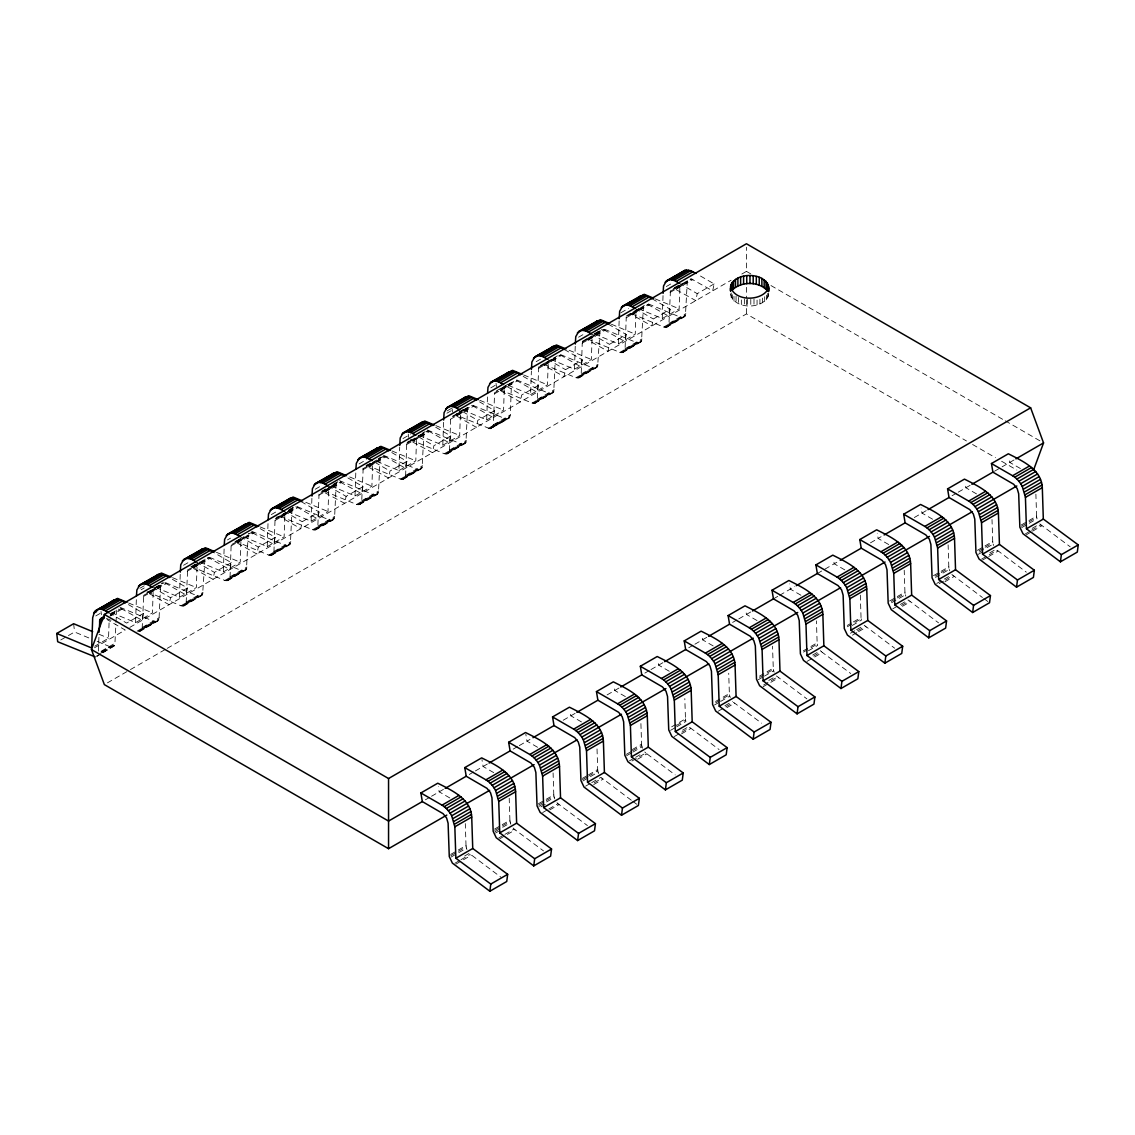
<?xml version="1.0" encoding="UTF-8"?>
<svg xmlns="http://www.w3.org/2000/svg" width="1135" height="1135" viewBox="0 0 1135 1135"><rect width="100%" height="100%" fill="white"/><g stroke="black" fill="none" stroke-linecap="round" stroke-linejoin="round"><path stroke-width="0.75" stroke-dasharray="5 3.75" d="M741.836 274.046L746.447 271.378L746.447 247.203M98.461 651.093L98.915 637.359M94.744 646.198L108.549 638.225L109.173 619.738M102.973 652.795L114.834 645.177L115.912 624.179M115.969 622.462L116.749 610.091M111.755 612.744L135.562 622.633L136.356 599.11M146.826 592.725L160.645 584.752L159.042 618.859L158.247 620.646L139.066 631.528L140.726 631.003L142.159 628.606L143.762 594.499M135.562 622.633L152.445 612.886L153.182 591.037M155.637 587.405L179.458 597.294L180.252 573.757M147.082 591.732L180.947 605.792L184.622 605.664L186.183 602.132L187.644 569.16M179.458 597.294L196.341 587.547L197.135 564.024M183.842 606.047L202.612 594.499L204.995 558.604M199.533 562.066L223.34 571.955L224.134 548.418M190.978 566.393L224.843 580.453L228.504 580.311L230.064 576.779L231.114 545.892L232.008 543.012M223.34 571.955L240.223 562.208L241.017 538.671M227.738 580.709L246.508 569.16L248.125 535.039L231.242 544.786M243.429 536.727L267.236 546.616L268.03 523.079M234.86 541.054L268.74 555.114L272.4 554.972L273.961 551.44L275.01 520.554L275.89 517.673M267.236 546.616L284.119 536.869L284.913 513.332M271.62 555.356L290.404 543.821L292.007 509.7L275.138 519.447M287.311 511.388L311.132 521.277L311.926 497.74M280.373 516.382L312.622 529.761L316.296 529.634L317.857 526.101L319.02 494.108M311.132 521.277L328.015 511.53L328.795 487.993M315.516 530.017L333.165 519.887L334.598 517.489L336.201 483.382L322.397 491.356M331.207 486.05L355.014 495.938L355.808 472.401M324.255 491.044L356.518 504.422L360.178 504.295L361.739 500.762L363.214 467.79M355.014 495.938L371.897 486.191L372.691 462.654M359.412 504.678L377.061 494.548L378.494 492.15L380.097 458.043L366.279 466.017M376.692 461.363L398.91 470.585L399.704 447.062M366.534 465.024L400.414 479.084L404.074 478.956L405.635 475.423L406.67 444.537L408.174 441.047M398.91 470.585L415.793 460.838L416.588 437.315M403.294 479.339L422.078 467.804L423.979 432.705L417.85 436.251M418.985 435.372L442.806 445.246L443.601 421.723M410.43 439.685L444.296 453.745L447.956 453.617L449.531 450.084L450.694 418.077L467.875 407.366L463.279 410.019M442.806 445.246L459.675 435.499L460.469 411.977M447.19 454L465.96 442.451L467.577 408.33M462.881 410.033L486.688 419.907L487.483 396.385M491.086 428.661L493.413 424.745L494.59 392.738L511.474 382.992L510.296 414.999L508.735 418.531L490.192 428.817L455.93 415.013M486.688 419.907L503.571 410.161L504.366 386.638M508.352 385.347L530.584 394.569L531.379 371.046M499.826 389.674L532.088 403.067L535.748 402.939L537.309 399.406L538.77 366.435M530.584 394.569L547.467 384.822L548.262 361.299M534.968 403.322L553.752 391.774L555.356 357.653L538.472 367.399M550.659 359.341L574.466 369.23L575.317 344.018M543.722 364.335L575.97 377.728L579.63 377.6L581.205 374.068L582.241 343.167L583.135 340.287M574.466 369.23L591.349 359.483L592.144 335.96M578.864 377.983L597.634 366.435L600.018 330.54M594.556 334.002L618.362 343.891L619.157 320.368M587.604 338.996L619.866 352.389L623.526 352.261L625.087 348.729L626.265 316.722M618.362 343.891L635.245 334.144L636.04 310.621M622.746 352.644L641.53 341.096L643.446 306.01M638.438 308.663L662.258 318.552L663.053 295.015M631.5 313.657L663.748 327.05L667.423 326.923L668.983 323.376L670.444 290.418L682.731 283.324M662.258 318.552L679.141 308.805L679.936 285.268M666.642 327.306L685.412 315.757L687.328 280.671M730.514 293.937C733.579 309.926 764.82 309.983 768.665 294.391M128.439 604.615L143.535 613.326L142.102 620.306L120.367 608.161M172.321 579.276L187.417 587.987L170.534 597.734L169.101 604.7L147.38 592.555L164.249 582.822M187.417 587.987L185.984 594.953L165.256 583.092L148.373 592.839M231.313 562.648L214.43 572.395L212.997 579.361L191.262 567.216L208.145 557.469L229.88 569.614L231.313 562.648L213.196 552.192M260.099 528.598L275.209 537.309L258.326 547.056L256.893 554.022L235.158 541.877L242.833 537.451M275.209 537.309L273.762 544.275L251.09 532.088M300.974 501.514L319.091 511.97L302.208 521.717L300.775 528.683L280.047 516.822L276.5 517.063M319.091 511.97L317.658 518.936L296.93 507.075L294.986 506.749L288.843 510.282M347.892 477.92L362.987 486.631L346.104 496.378L344.671 503.344L322 491.157M362.987 486.631L361.554 493.597L338.883 481.41M391.774 452.567L406.883 461.292L390 471.039L388.553 478.005L365.881 465.804L372.025 462.271M406.883 461.292L405.436 468.258L384.708 456.398L382.765 456.057L378.168 458.724M435.67 427.228L450.765 435.953L433.882 445.7L432.449 452.666L409.778 440.465M450.765 435.953L449.332 442.92L428.604 431.045L426.661 430.718L422.05 433.386M494.661 410.615L477.778 420.361L476.345 427.327L455.617 415.453L472.486 405.706L493.228 417.581L494.661 410.615L479.566 401.889M538.543 385.276L521.674 395.008L520.227 401.989L499.499 390.114L516.382 380.367L537.11 392.242L538.543 385.276L520.426 374.805M564.322 349.466L582.439 359.923L565.556 369.669L564.123 376.65L542.388 364.505M582.439 359.923L581.006 366.903L561.3 355.525L557.484 354.886M608.218 324.128L626.336 334.584L609.452 344.331L608.019 351.297L586.284 339.166M626.336 334.584L624.903 341.55L603.167 329.42L593.69 333.974M652.1 298.789L670.217 309.245L653.334 318.992L651.901 325.958L630.18 313.813M670.217 309.245L668.785 316.211L647.049 304.081L631.713 312.934M714.114 283.906L697.231 293.653L695.798 300.619L674.062 288.474L690.945 278.728L712.681 290.872L714.114 283.906L699.018 275.195M248.423 534.06L248.877 533.266M292.773 507.927L283.097 514.041M97.468 655.732L96.83 656.342L101.441 653.675M139.946 631.386L158.247 620.646M139.917 588.256L144.528 585.603M447.162 410.884L451.758 408.217M95.766 615.95L101.895 612.403M141.194 589.718L144.258 587.944M183.544 565.273L188.155 562.605M227.44 539.934L230.504 538.16M271.322 514.595L277.465 511.048M315.218 489.242L321.361 485.709M359.114 463.903L366.775 459.476M402.996 438.564L410.671 434.137M446.892 413.225L453.035 409.678M490.788 387.886L496.917 384.339M536.202 361.668L540.813 359M578.566 337.209L584.695 333.662M620.916 312.749L628.591 308.323M666.344 286.531L672.487 282.984M60.765 639.97L66.894 636.423M68.426 635.543L74.57 631.996L89.083 638.026M288.787 509.97L293.383 507.317M333.42 484.234L338.017 481.58M154.105 588.086L163.312 582.766M191.177 566.578L197.32 563.031M321.318 491.441L327.462 487.908M332.739 484.943L337.35 482.29M459.136 411.877L465.265 408.345M593.875 334.087L602.217 329.363M674.658 287.538L679.269 284.885M193.787 565.613L199.93 562.066M236.151 541.154L242.28 537.607M275.436 518.468L281.565 514.935M407.11 442.451L411.707 439.798M452.524 416.233L461.732 410.913M496.421 390.88L510.239 382.906M540.317 365.541L544.913 362.888M582.666 341.096L588.81 337.549M594.939 334.002L599.55 331.349M626.563 315.757L640.367 307.784M111.159 613.467L118.835 609.041M248.962 533.904L252.041 532.131M280.586 515.659L295.923 506.792M324.468 490.32L338.287 482.347M366.832 465.861L372.961 462.314M379.104 458.767L383.715 456.114M410.714 440.522L427.597 430.775M456.142 414.289L471.493 405.436M501.571 388.071L507.714 384.524M509.246 383.644L516.382 380.367M545.467 362.732L559.271 354.758M587.817 338.273L603.167 329.42M110.308 614.602L116.451 611.056M143.464 595.464L160.347 585.717M187.346 570.125L204.229 560.378M320.552 493.214L335.903 484.361M362.916 468.769L379.799 459.022M406.798 443.416L423.681 433.669M582.369 342.061L599.252 332.314M627.797 315.828L643.134 306.975M670.147 291.383L687.03 281.636M110.62 614.631L121.36 608.431M192.269 567.5L209.152 557.753M236.151 542.161L253.034 532.414M281.579 515.928L296.93 507.075M323.943 491.483L340.826 481.737M367.825 466.13L384.708 456.398M411.721 440.791L428.604 431.045M543.395 364.775L560.279 355.028M587.277 339.436L604.16 329.689M631.173 314.097L648.057 304.35M675.07 288.758L691.953 279.011M110.18 615.709L116.323 612.162M143.336 596.57L160.219 586.823M187.218 571.231L204.101 561.485M231.114 545.892L247.998 536.146M275.01 520.554L291.879 510.807M318.892 495.215L335.776 485.468M362.789 469.876L379.672 460.129M406.67 444.537L423.554 434.79M450.567 419.198L467.45 409.451M494.463 393.859L511.346 384.112M538.345 368.506L555.228 358.759M582.241 343.167L599.124 333.42M626.137 317.828L643.02 308.082M670.019 292.489L686.902 282.743M110.123 616.007L122.396 608.928M149.409 593.335L166.292 583.589M193.291 567.997L210.174 558.25M237.187 542.658L254.07 532.911M281.083 517.305L297.952 507.558M324.965 491.966L341.848 482.219M368.861 466.627L385.744 456.88M412.757 441.288L429.626 431.541M456.639 415.949L473.522 406.202M500.535 390.61L517.418 380.863M544.417 365.271L561.3 355.525M588.313 339.933L605.196 330.186M632.209 314.594L649.092 304.847M676.091 289.255L692.974 279.508M143.535 613.326L126.652 623.072L108.534 612.616M94.517 647.773L125.219 630.038L107.03 619.54M129.816 627.385L731.096 280.246M101.469 651.036L115.273 643.063M142.286 627.471L159.17 617.724M186.183 602.132L203.066 592.385M230.064 576.779L246.948 567.032M273.961 551.44L290.844 541.693M317.857 526.101L334.74 516.354M361.739 500.762L378.622 491.015M405.635 475.423L422.518 465.676M449.531 450.084L466.414 440.337M493.413 424.745L510.296 414.999M537.309 399.406L554.192 389.66M581.205 374.068L598.074 364.321M625.087 348.729L641.97 338.982M668.983 323.376L685.866 313.643M100.845 652.043L110.052 646.723L113.713 646.595M137.065 631.131L153.949 621.384L157.609 621.256M180.947 605.792L197.831 596.045L201.505 595.918M224.843 580.453L241.727 570.706L245.387 570.579M268.74 555.114L285.623 545.367L289.283 545.226M312.622 529.761L329.505 520.014L333.165 519.887M356.518 504.422L373.401 494.676L377.061 494.548M400.414 479.084L417.283 469.337L420.957 469.209M444.296 453.745L461.179 443.998L464.839 443.87M488.192 428.406L505.075 418.659L508.735 418.531M532.088 403.067L548.957 393.32L552.631 393.192M575.97 377.728L592.853 367.981L596.513 367.853M619.866 352.389L636.749 342.642L640.41 342.515M663.748 327.05L680.631 317.303L684.306 317.176M101.341 652.171L115.146 644.198M142.159 628.606L159.042 618.859M186.055 603.252L202.924 593.52M229.937 577.914L246.82 568.167M273.833 552.575L290.716 542.828M317.715 527.236L334.598 517.489M361.611 501.897L378.494 492.15M405.507 476.558L422.39 466.811M449.389 451.219L466.272 441.472M493.285 425.88L510.168 416.134M537.181 400.541L554.05 390.795M581.063 375.203L597.946 365.456M624.959 349.864L641.842 340.117M668.856 324.511L685.724 314.778M101.88 652.355L111.088 647.049M138.087 631.443L154.97 621.696M181.983 606.104L198.866 596.357M225.879 580.765L242.762 571.019M269.761 555.426L286.644 545.68M313.657 530.088L330.54 520.341M357.553 504.749L374.422 495.002M401.435 479.41L418.318 469.663M445.331 454.071L462.215 444.324M489.213 428.732L506.097 418.985M533.11 403.393L549.993 393.646M577.006 378.04L593.889 368.308M620.888 352.701L637.771 342.954M664.784 327.362L681.667 317.616M102.561 652.27L114.834 645.177M141.847 629.584L158.73 619.838M185.743 604.246L202.612 594.499M229.625 578.907L246.508 569.16M273.521 553.568L290.404 543.821M317.403 528.229L334.286 518.482M361.299 502.89L378.182 493.143M405.195 477.551L422.078 467.804M449.077 452.198L465.96 442.451M492.973 426.859L509.856 417.113M536.869 401.52L553.752 391.774M580.751 376.182L597.634 366.435M624.647 350.843L641.53 341.096M668.543 325.504L685.412 315.757M96.716 655.987L101.313 653.334M102.845 652.441L114.351 645.985M182.962 606.189L202.129 595.308M226.844 580.85L246.025 569.969M270.74 555.512L289.922 544.63M314.636 530.173L333.803 519.291M358.518 504.834L377.7 493.952M402.414 479.495L421.596 468.613M446.296 454.156L465.478 443.26M490.192 428.817L509.374 417.921M534.088 403.478L553.27 392.582M577.97 378.139L597.152 367.243M621.866 352.786L641.048 341.905M665.763 327.447L684.93 316.566M107.428 682.859L128.893 670.473M130.426 669.579L165.667 649.234M167.2 648.355L746.447 313.927L966.452 440.962M425.398 799.806L429.995 797.153M431.527 796.259L443.7 789.236M469.28 774.467L473.891 771.814M475.423 770.92L487.596 763.898M513.176 749.128L517.773 746.475M519.305 745.582L529.988 739.424M563.201 720.243L575.374 713.22M607.097 694.904L619.27 687.867M644.85 673.112L649.447 670.444M650.979 669.565L663.166 662.528M688.732 647.759L693.343 645.106M694.875 644.226L707.048 637.189M732.628 622.42L737.225 619.767M738.772 618.887L750.944 611.85M773.446 598.854L778.057 596.201M779.589 595.308L794.826 586.511M817.342 573.515L837.219 562.038M870.446 542.856L881.115 536.699M914.328 517.517L926.5 510.495M952.081 495.725L956.692 493.072M958.224 492.179L970.397 485.156M994.444 471.266L1000.573 467.719M1002.106 466.84L1014.392 459.746M450.666 854.414L456.809 850.867M458.341 849.987L466.017 845.561L465.307 823.599M494.562 829.075L500.705 825.528M502.238 824.648L509.913 820.222L509.204 798.26M538.458 803.736L544.587 800.189M546.134 799.31L553.795 794.883L553.085 772.921M582.34 778.397L586.951 775.744M588.483 774.85L597.691 769.53L596.982 747.582M632.379 749.511L641.587 744.191L640.864 722.243M671.665 726.826L685.469 718.852L684.816 698.592M715.547 701.487L729.365 693.513L728.713 673.239M759.443 676.148L773.261 668.174L772.538 646.212M803.339 650.809L817.143 642.836L816.434 620.873M847.221 625.47L851.832 622.817M853.364 621.923L861.039 617.497L860.273 593.846M889.585 601.011L895.714 597.464M897.26 596.584L904.936 592.158L904.212 570.196M933.467 575.672L939.61 572.125M941.142 571.245L948.817 566.819L948.108 544.857M977.363 550.333L983.506 546.786M985.038 545.907L992.714 541.48L992.004 519.518M1021.259 524.994L1027.388 521.447M1028.934 520.568L1036.595 516.127L1035.886 494.179M450.808 855.705L456.937 852.158M458.483 851.278L466.144 846.838L466.017 845.561M494.69 830.366L500.833 826.819M502.365 825.939L510.041 821.499L509.913 820.222M538.586 805.027L544.729 801.48M546.261 800.586L553.937 796.16L553.795 794.883M582.482 779.688L587.079 777.021M588.611 776.141L597.819 770.821L597.691 769.53M626.364 754.349L630.975 751.682M632.507 750.803L641.715 745.482L641.587 744.191M676.403 725.464L685.611 720.143L685.469 718.852M715.688 702.778L729.493 694.804L729.365 693.513M759.57 677.439L773.389 669.466L773.261 668.174M803.466 652.1L817.285 644.127L817.143 642.836M847.363 626.761L861.167 618.788L861.039 617.497M891.245 601.422L895.856 598.755M897.388 597.875L905.063 593.435L904.936 592.158M935.141 576.069L939.737 573.416M941.284 572.537L948.945 568.096L948.817 566.819M979.037 550.73L983.634 548.077M985.166 547.198L992.841 542.757L992.714 541.48M1021.386 526.285L1027.53 522.738M1029.062 521.845L1036.737 517.418L1036.595 516.127M451.12 857.053L457.249 853.506M458.795 852.626L466.457 848.186L466.144 846.838M495.002 831.714L501.145 828.167M502.677 827.273L510.353 822.847L510.041 821.499M538.898 806.375L545.041 802.828M546.573 801.934L554.249 797.508L553.937 796.16M582.794 781.036L588.923 777.489M590.455 776.595L598.131 772.169L597.819 770.821M626.676 755.683L631.287 753.03M632.819 752.15L642.027 746.83L641.715 745.482M670.572 730.344L675.169 727.691M676.715 726.811L685.923 721.491L685.611 720.143M714.468 705.005L719.065 702.352M720.597 701.458L729.805 696.152L729.493 694.804M758.35 679.666L762.961 677.013M764.493 676.12L773.701 670.813L773.389 669.466M808.39 650.781L817.597 645.474L817.285 644.127M852.272 625.442L861.479 620.121L861.167 618.788M891.557 602.756L905.375 594.783L905.063 593.435M935.453 577.417L949.257 569.444L948.945 568.096M979.349 552.078L993.153 544.105L992.841 542.757M1021.699 527.633L1037.05 518.766L1036.737 517.418M495.484 833.076L498.563 831.302M540.913 806.843L545.524 804.19M978.285 554.334L982.896 551.667M464.641 856.003L469.237 853.35L501.046 877.298M585.575 786.186L590.172 783.533M591.704 782.639L600.912 777.333L631.301 800.232M629.457 760.847L634.068 758.194M635.6 757.3L640.197 754.647M682.561 730.188L688.704 726.641L719.079 749.554M724.91 705.743L732.586 701.302M768.806 680.404L776.482 675.963L806.871 698.862M812.703 655.051L818.832 651.518M850.456 633.259L855.052 630.606M856.584 629.712L864.26 625.286L894.65 648.184M892.805 608.814L908.156 599.947L938.546 622.845M936.701 583.461L952.038 574.608L982.428 597.507M989.791 552.816L995.934 549.269L1026.324 572.168M1032.155 528.357L1039.83 523.93L1070.22 546.829M454.865 863.253L459.476 860.585M461.009 859.706L470.216 854.385M498.762 837.914L503.358 835.246M504.905 834.367L514.112 829.047L543.523 850.909M542.658 812.561L547.254 809.908M548.787 809.028L557.994 803.708L587.419 825.571M594.215 782.795L601.89 778.369M631.968 761.003L645.787 753.03L675.197 774.893M674.318 736.544L689.669 727.691M718.214 711.205L733.565 702.352L761.557 723.165M763.642 684.972L777.447 676.999M813.667 656.101L821.343 651.66L850.753 673.523M857.563 630.762L865.239 626.321M901.46 605.409L909.121 600.982M939.198 583.617L943.809 580.964M945.341 580.07L953.017 575.644M981.562 559.158L987.705 555.625M989.238 554.731L996.913 550.305M1025.458 533.819L1030.055 531.166M1031.587 530.286L1040.795 524.966M455.901 864.118L471.252 855.251M499.797 838.779L515.134 829.912M549.822 809.893L559.03 804.573M593.704 784.555L602.912 779.234M637.6 759.216L646.808 753.895M681.497 733.877L690.704 728.556M726.925 707.644L734.586 703.218M763.131 686.732L769.275 683.185M770.807 682.305L778.482 677.879M807.028 661.393L813.171 657.846M814.703 656.966L822.378 652.54M852.456 635.174L857.053 632.507M858.585 631.627L866.26 627.187M902.481 606.289L910.156 601.848M944.845 581.829L954.053 576.509M982.598 560.037L987.195 557.37M988.727 556.49L997.935 551.17M1026.48 534.698L1031.091 532.031M1032.623 531.152L1041.831 525.831M161.709 583.333L162.461 582.936M655.321 298.916L679.141 308.805M648.383 303.91L680.631 317.303M611.439 324.255L635.245 334.144M604.487 329.249L636.749 342.642M569.132 350.261L591.349 359.483M560.591 354.588L592.853 367.981M523.646 374.947L547.467 384.822M516.709 379.927L548.957 393.32M479.764 400.286L503.571 410.161M472.813 405.266L505.075 418.659M435.868 425.625L459.675 435.499M427.313 429.938L461.179 443.998M391.986 450.964L415.793 460.838M383.417 455.277L417.283 469.337M349.679 476.955L371.897 486.191M339.535 480.63L373.401 494.676M305.783 502.308L328.015 511.53M297.257 506.636L329.505 520.014M260.312 526.981L284.119 536.869M251.743 531.308L285.623 545.367M216.416 552.319L240.223 562.208M209.464 557.313L241.727 570.706M172.52 577.658L196.341 587.547M165.582 582.652L197.831 596.045M128.638 602.997L152.445 612.886M120.069 607.324L153.949 621.384M106.42 618.405L111.258 620.419M99.029 634.266L108.549 638.225M97.156 641.36L110.052 646.723M746.447 271.378L751.029 274.032M770.949 285.538L1003.723 419.922M1005.255 420.815L1040.483 441.146M1020.393 468.528L1009.781 462.413L1008.93 457.235M972.567 444.48L995.494 457.717M1001.595 461.25L1016.875 470.06M679.113 283.197L697.231 293.653M976.497 493.881L965.899 487.752L965.034 482.574M635.231 308.536L653.334 318.992M932.615 519.22L922.003 513.091L921.138 507.912M591.335 333.874L609.452 344.331M888.719 544.559L878.107 538.43L877.256 533.251M547.439 359.213L565.556 369.669M844.823 569.898L834.225 563.769L833.36 558.59M506.565 386.297L521.674 395.008M800.941 595.237L790.329 589.108L789.463 583.929M462.683 411.636L477.778 420.361M757.045 620.575L746.447 614.446L745.582 609.282M418.787 436.975L433.882 445.7M713.163 645.914L702.551 639.785L701.685 634.621M374.905 462.314L390 471.039M669.267 671.253L658.655 665.138L657.803 659.96M327.987 485.922L346.104 496.378M625.371 696.592L614.773 690.477L613.907 685.299M284.091 511.261L302.208 521.717M581.489 721.931L570.877 715.816L570.011 710.638M240.209 536.6L258.326 547.056M537.593 747.284L526.981 741.155L525.831 734.246M196.312 561.938L214.43 572.395M493.697 772.623L483.099 766.494L481.949 759.599M152.43 587.277L170.534 597.734M449.815 797.962L439.202 791.833L438.337 786.654M983.846 598.556L988.103 601.706M632.72 801.282L636.976 804.431M820.364 650.625L821.343 651.66M644.808 751.994L645.787 753.03M557.03 802.672L557.994 803.708M513.134 828.011L514.112 829.047M993.153 544.105L993.636 545.467M949.257 569.444L949.74 570.806M905.375 594.783L905.858 596.159M773.701 670.813L774.183 672.175M729.805 696.152L730.287 697.514M642.027 746.83L642.509 748.192M598.131 772.169L598.613 773.531M554.249 797.508L554.731 798.87M510.353 822.847L510.835 824.209M466.457 848.186L466.939 849.547M496.038 383.375L496.406 386.68M452.141 408.728L452.524 412.033M408.26 434.067L408.628 437.372M101.015 611.439L101.398 614.744M73.633 623.725L74.57 631.996M768.452 293.142L768.452 296.263M767.714 293.412L767.714 298.079M766.437 295.128L766.437 299.81M764.678 296.703L764.678 301.371M762.493 298.079L762.493 302.747M759.925 299.214L759.925 303.896M757.059 300.094L757.059 304.776M753.995 299.115L753.995 305.358M750.788 299.399L750.788 305.641M747.539 299.356L747.539 305.599M746.447 287.339L746.447 297.98M746.447 299.753L746.447 313.927M744.361 299.002L744.361 305.244M741.339 299.91L741.339 304.577M738.544 297.398L738.544 303.641M736.062 296.192L736.062 302.435M733.976 296.32L733.976 301.002M732.33 294.703L732.33 299.385M731.195 292.958L731.195 297.64"/><path stroke-width="1.5" d="M99.1 632.209L99.866 619.838L104.009 616.66M136.47 595.747L136.853 590.03L139.747 585.022L158.205 574.423L164.107 574.75L169.299 577.531M180.309 572.083L180.749 564.691L183.643 559.668L202.101 549.085L208.003 549.411L213.196 552.192M224.248 545.055L224.631 539.352L227.539 534.33L245.983 523.746L251.899 524.072L257.092 526.853M268.144 519.716L268.527 514.013L271.421 508.991L289.879 498.407L295.781 498.733L300.974 501.514M311.983 496.066L312.423 488.674L315.317 483.652L333.775 473.068L339.677 473.38L344.87 476.175M355.922 469.039L356.305 463.335L359.213 458.313L377.657 447.729L383.573 448.041L388.766 450.836M399.761 445.388L400.201 437.997L403.095 432.974L421.553 422.39L427.455 422.702L432.648 425.483M443.657 420.035L444.083 412.658L446.991 407.635L465.449 397.051L471.351 397.363L476.544 400.144M487.596 393.022L487.979 387.319L490.887 382.296L509.331 371.712L515.233 372.025L520.426 374.805M531.435 369.357L531.875 361.98L534.769 356.957L553.227 346.374L559.129 346.686L564.322 349.466M575.317 344.018L575.757 336.627L578.666 331.619L597.123 321.021L603.025 321.347L608.218 324.128M619.213 318.68L619.653 311.288L622.548 306.28L641.005 295.682L646.907 296.008L652.1 298.789M663.11 293.341L663.549 285.949L666.444 280.927L684.902 270.343L690.804 270.669L695.996 273.45M768.452 291.582C771.956 270.485 728.386 269.988 730.514 290.815M489.852 891.245L490.788 884.066L507.671 874.319L472.742 848.483L471.72 817.058C470.982 798.785 451.574 790.258 437.769 783.207L420.886 792.954L422.319 801.58L443.047 813.653L446.594 817.98L448.098 823.216L449.276 856.584L452.368 863.097L489.852 891.245L506.735 881.498L507.671 874.319M533.734 865.906L534.684 858.727L551.553 848.98L516.638 823.145L515.616 791.719C514.879 773.432 495.47 764.919 481.666 757.868L464.783 767.615L466.215 776.241L486.943 788.314L490.49 792.641L491.98 797.862L493.158 831.246L496.25 837.758L533.734 865.906L550.617 856.159L551.553 848.98M577.63 840.567L578.566 833.388L595.449 823.641L560.534 797.806L559.512 766.38C558.76 748.093 539.352 739.58 525.548 732.529L508.664 742.276L510.097 750.902L530.84 762.975L534.372 767.303L535.876 772.524L537.054 805.907L540.147 812.419L577.63 840.567L594.513 830.82L595.449 823.641M621.526 815.228L622.462 808.049L639.346 798.302L604.416 772.467L603.394 741.042C602.657 722.754 583.248 714.241 569.444 707.19L552.561 716.937L553.994 725.563L574.721 737.622L578.268 741.964L579.772 747.185L580.95 780.568L584.028 787.08L621.526 815.228L638.395 805.481L639.346 798.302M665.408 789.889L666.344 782.71L683.227 772.963L648.312 747.128L647.29 715.703C646.553 697.415 627.144 688.902 613.326 681.851L596.457 691.598L597.89 700.224L618.618 712.283L622.164 716.625L623.654 721.846L624.832 755.229L627.925 761.741L665.408 789.889L682.291 780.142L683.227 772.963M709.304 764.55L710.24 757.371L727.124 747.625L692.194 721.789L691.172 690.364C690.435 672.076 671.026 663.564 657.222 656.512L640.339 666.259L641.772 674.871L662.514 686.945L666.046 691.286L667.55 696.507L668.728 729.89L671.821 736.388L709.304 764.55L726.187 754.803L727.124 747.625M753.186 739.197L754.137 732.018L771.02 722.286L736.09 696.45L735.069 665.025C734.331 646.737 714.922 638.225 701.118 631.159L684.235 640.906L685.668 649.532L706.396 661.606L709.942 665.947L711.446 671.168L712.61 704.551L715.703 711.049L753.186 739.197L770.069 729.464L771.02 722.286M797.082 713.858L798.019 706.679L814.902 696.933L779.986 671.111L778.965 639.672C778.213 621.398 758.804 612.886 745 605.82L728.117 615.567L729.564 624.193L750.292 636.267L753.824 640.608L755.328 645.829L756.506 679.212L759.599 685.71L797.082 713.858L813.965 704.111L814.902 696.933M840.978 688.519L841.915 681.341L858.798 671.594L823.868 645.772L822.847 614.333C822.109 596.059 802.7 587.547 788.896 580.482L772.013 590.228L773.446 598.854L794.174 610.928L797.721 615.269L799.224 620.49L800.402 653.873L803.495 660.371L840.978 688.519L857.861 678.773L858.798 671.594M884.86 663.18L885.811 656.002L902.68 646.255L867.764 620.434L866.743 588.994C866.005 570.721 846.596 562.208 832.792 555.143L815.909 564.889L817.342 573.515L838.07 585.589L841.617 589.93L843.121 595.151L844.284 628.535L847.377 635.033L884.86 663.18L901.743 653.434L902.68 646.255M928.756 637.842L929.693 630.663L946.576 620.916L911.66 595.095L910.639 563.655C909.887 545.382 890.478 536.869 876.674 529.804L859.791 539.551L861.238 548.177L881.966 560.25L885.499 564.577L887.003 569.813L888.18 603.182L891.273 609.694L928.756 637.842L945.639 628.095L946.576 620.916M972.652 612.503L973.589 605.324L990.472 595.577L955.542 569.742L954.521 538.316C953.783 520.043 934.375 511.516 920.57 504.465L903.687 514.212L905.12 522.838L925.848 534.911L929.395 539.238L930.899 544.459L932.076 577.843L935.169 584.355L972.652 612.503L989.521 602.756L990.472 595.577M1016.534 587.164L1017.485 579.985L1034.354 570.238L999.438 544.403L998.417 512.977C997.679 494.69 978.271 486.177 964.466 479.126L947.583 488.873L949.016 497.499L969.744 509.572L973.291 513.9L974.781 519.121L975.958 552.504L979.051 559.016L1016.534 587.164L1033.418 577.417L1034.354 570.238M1060.43 561.825L1061.367 554.646L1078.25 544.899L1043.32 519.064L1042.313 487.639C1041.561 469.351 1022.153 460.838 1008.348 453.787L991.465 463.534L992.898 472.16L1013.64 484.234L1017.173 488.561L1018.677 493.782L1019.854 527.165L1022.947 533.677L1060.43 561.825L1077.314 552.078L1078.25 544.899M125.418 602.869L120.225 600.089L114.323 599.777L94.574 611.637L92.687 617.724L91.68 647.971L56.75 633.472L57.686 641.743L95.17 656.881M446.793 815.086L388.553 848.696L104.363 684.618L91.453 649.532L104.363 614.446L746.447 243.755L1030.637 407.834L1043.547 442.92L1033.559 470.032M768.452 288.46C761.869 301.796 733.778 301.726 730.514 286.134M767.444 282.941L767.444 290.744C758.818 281.083 740.956 281.125 732.004 290.305L732.004 282.502M111.457 601.89L114.323 599.777M155.339 576.552L158.205 574.423M199.235 551.213L202.101 549.085M243.117 525.874L245.983 523.746M287.013 500.535L289.879 498.407M330.909 475.196L333.775 473.068M374.791 449.857L377.657 447.729M418.687 424.504L421.553 422.39M462.583 399.165L465.449 397.051M506.465 373.826L509.331 371.712M550.361 348.488L553.227 346.374M594.258 323.149L597.123 321.021M638.14 297.81L641.005 295.682M56.75 633.472L73.633 623.725L92.673 631.642M94.574 611.637L117.515 598.386L127.049 602.345M138.456 586.298L161.411 573.047L170.931 577.006M182.352 560.96L205.307 547.708L214.827 551.667M226.248 535.621L249.189 522.37L258.723 526.328M270.13 510.282L293.085 497.031L302.605 500.989M314.026 484.943L336.981 471.692L346.501 475.65M357.922 459.604L380.863 446.353L390.397 450.297M401.804 434.251L424.76 421.014L434.279 424.958M445.7 408.912L468.656 395.675L478.175 399.619M489.582 383.573L512.538 370.336L522.072 374.28M533.478 358.234L556.434 344.983L565.954 348.942M577.374 332.895L600.316 319.644L609.85 323.603M621.256 307.557L635.075 299.583M638.069 297.852L644.212 294.305L653.732 298.264M665.153 282.218L684.902 270.343M95.865 610.36L116.125 599.394M139.747 585.022L160.007 574.055M183.643 559.668L203.903 548.716M227.539 534.33L247.799 523.377M271.421 508.991L291.681 498.038M315.317 483.652L335.577 472.699M359.213 458.313L379.473 447.36M403.095 432.974L423.355 422.021M446.991 407.635L467.251 396.683M490.887 382.296L511.147 371.329M534.769 356.957L555.029 345.991M578.666 331.619L598.925 320.652M622.548 306.28L642.807 295.313M666.444 280.927L686.703 269.974M93.595 613.326L96.659 611.552M99.242 609.14L101.228 609.254L118.111 599.507M143.138 583.801L145.124 583.915L162.007 574.168M187.02 558.463L189.006 558.576L205.889 548.829M230.916 533.124L232.902 533.237L249.785 523.49M274.798 507.785L276.798 507.884L293.667 498.137M318.694 482.446L320.68 482.545L337.563 472.798M362.59 457.107L364.576 457.206L381.459 447.46M406.472 431.768L408.458 431.867L425.341 422.121M450.368 406.429L452.354 406.529L469.237 396.782M494.264 381.076L496.25 381.19L513.134 371.443M538.146 355.737L540.132 355.851L557.015 346.104M582.042 330.398L584.028 330.512L600.912 320.765M625.938 305.06L627.925 305.173L644.808 295.426M669.82 279.721L671.806 279.834L688.69 270.087M101.228 609.254L103.342 609.835L120.225 600.089M145.124 583.915L147.224 584.497L164.107 574.75M189.006 558.576L191.12 559.158L208.003 549.411M232.902 533.237L235.016 533.819L251.899 524.072M276.798 507.884L278.898 508.466L295.781 498.733M320.68 482.545L322.794 483.127L339.677 473.38M364.576 457.206L366.69 457.788L383.573 448.041M408.458 431.867L410.572 432.449L427.455 422.702M452.354 406.529L454.468 407.11L471.351 397.363M496.25 381.19L498.364 381.771L515.233 372.025M540.132 355.851L542.246 356.433L559.129 346.686M584.028 330.512L586.142 331.094L603.025 321.347M627.925 305.173L630.024 305.755L646.907 296.008M671.806 279.834L673.92 280.416L690.804 270.669M103.342 609.835L105.512 610.871L122.396 601.124M147.224 584.497L149.409 585.532L166.292 575.785M191.12 559.158L193.291 560.193L210.174 550.447M235.016 533.819L237.187 534.855L254.07 525.108M278.898 508.466L281.083 509.516L297.952 499.769M322.794 483.127L324.965 484.177L341.848 474.43M366.69 457.788L368.861 458.838L385.744 449.091M410.572 432.449L412.757 433.499L429.626 423.752M454.468 407.11L456.639 408.146L473.522 398.399M498.364 381.771L500.535 382.807L517.418 373.06M542.246 356.433L544.417 357.468L561.3 347.721M586.142 331.094L588.313 332.129L605.196 322.383M630.024 305.755L632.209 306.791L649.092 297.044M673.92 280.416L676.091 281.452L692.974 271.705M100.334 619.029L103.398 617.256M99.866 619.838L104.477 617.17M99.568 620.802L104.179 618.149M99.44 621.909L102.505 620.136M104.363 614.446L388.553 778.525L1030.637 407.834M422.319 801.58L388.553 821.073L91.453 649.532M445.204 788.371L466.215 776.241M489.1 763.032L510.097 750.902M532.982 737.693L553.994 725.563M576.878 712.34L597.89 700.224M620.774 687.001L641.772 674.871M664.656 661.662L685.668 649.532M708.552 636.324L729.564 624.193M752.448 610.985L773.446 598.854M796.33 585.646L817.342 573.515M840.226 560.307L861.238 548.177M884.108 534.968L905.12 522.838M928.004 509.629L949.016 497.499M971.9 484.29L992.898 472.16M1015.924 458.866L1043.547 442.92M420.886 792.954L442.026 805.155L458.909 795.408M464.783 767.615L485.908 779.816L502.791 770.069M508.664 742.276L529.804 754.477L546.687 744.73M552.561 716.937L573.7 729.138L590.583 719.391M596.457 691.598L617.582 703.799L634.465 694.053M640.339 666.259L661.478 678.46L678.361 668.714M684.235 640.906L705.374 653.122L722.243 643.375M728.117 615.567L749.256 627.769L766.139 618.022M772.013 590.228L793.152 602.43L810.035 592.683M815.909 564.889L837.048 577.091L853.917 567.344M859.791 539.551L880.93 551.752L897.813 542.005M903.687 514.212L924.826 526.413L941.709 516.666M947.583 488.873L968.708 501.074L985.591 491.327M991.465 463.534L1012.604 475.735L1029.488 465.988M442.026 805.155L444.196 806.63L461.08 796.883M485.908 779.816L488.093 781.291L504.976 771.545M529.804 754.477L531.974 755.938L548.858 746.206M573.7 729.138L575.871 730.6L592.754 720.853M617.582 703.799L619.767 705.261L636.636 695.514M661.478 678.46L663.649 679.922L680.532 670.175M705.374 653.122L707.545 654.583L724.428 644.836M749.256 627.769L751.427 629.244L768.31 619.497M793.152 602.43L795.323 603.905L812.206 594.158M837.048 577.091L839.219 578.566L856.102 568.819M880.93 551.752L883.101 553.227L899.984 543.481M924.826 526.413L926.997 527.888L943.88 518.142M968.708 501.074L970.893 502.55L987.776 492.803M1012.604 475.735L1014.775 477.197L1031.658 467.45M444.196 806.63L446.31 808.475L463.194 798.728M488.093 781.291L490.192 783.136L507.075 773.389M531.974 755.938L534.088 757.797L550.972 748.05M575.871 730.6L577.985 732.458L594.868 722.711M619.767 705.261L621.866 707.119L638.75 697.372M663.649 679.922L665.763 681.78L682.646 672.034M707.545 654.583L709.659 656.441L726.542 646.695M751.427 629.244L753.541 631.103L770.424 621.356M795.323 603.905L797.437 605.764L814.32 596.017M839.219 578.566L841.333 580.425L858.202 570.678M883.101 553.227L885.215 555.086L902.098 545.339M926.997 527.888L929.111 529.733L945.994 519.986M970.893 502.55L972.993 504.394L989.876 494.647M1014.775 477.197L1016.889 479.055L1033.772 469.308M446.31 808.475L448.297 810.674L465.18 800.927M490.192 783.136L492.193 785.335L509.062 775.588M534.088 757.797L536.075 759.982L552.958 750.249M577.985 732.458L579.971 734.643L596.854 724.896M621.866 707.119L623.853 709.304L640.736 699.557M665.763 681.78L667.749 683.965L684.632 674.218M709.659 656.441L711.645 658.626L728.528 648.88M753.541 631.103L755.527 633.287L772.41 623.541M797.437 605.764L799.423 607.949L816.306 598.202M841.333 580.425L843.319 582.61L860.202 572.863M885.215 555.086L887.201 557.271L904.084 547.524M929.111 529.733L931.097 531.932L947.98 522.185M972.993 504.394L974.993 506.593L991.862 496.846M1016.889 479.055L1018.875 481.24L1035.758 471.493M448.297 810.674L450.098 813.128L489.696 790.315M492.193 785.335L493.995 787.789L534.131 764.649M536.075 759.982L537.876 762.45L577.048 739.878M579.971 734.643L581.773 737.112L621.483 714.227M623.853 709.304L625.669 711.759L665.919 688.562M667.749 683.965L669.551 686.42L708.836 663.791M711.645 658.626L713.447 661.081L753.271 638.14M755.527 633.287L757.343 635.742L797.706 612.474M799.423 607.949L801.225 610.403L840.609 587.703M843.319 582.61L845.121 585.064L885.059 562.052M887.201 557.271L889.017 559.725L929.494 536.401M931.097 531.932L932.899 534.386L972.397 511.63M974.993 506.593L976.795 509.048L1016.832 485.964M1018.875 481.24L1020.677 483.709L1037.56 473.962M490.788 884.066L455.859 858.23L454.837 826.805L451.673 815.781L468.556 806.034M534.684 858.727L499.755 832.891L498.733 801.466L495.569 790.442L512.452 780.696M578.566 833.388L543.651 807.553L542.629 776.127L539.451 765.103L556.334 755.357M622.462 808.049L587.533 782.214L586.511 750.788L583.347 739.765L600.231 730.018M666.344 782.71L631.429 756.875L630.407 725.449L627.244 714.426L644.112 704.679M710.24 757.371L675.325 731.536L674.303 700.111L671.125 689.087L688.009 679.34M754.137 732.018L719.207 706.197L718.185 674.772L715.022 663.734L731.905 653.987M798.019 706.679L763.103 680.858L762.082 649.419L758.904 638.395L775.787 628.648M841.915 681.341L806.985 655.519L805.978 624.08L802.8 613.056L819.683 603.309M885.811 656.002L850.881 630.18L849.86 598.741L846.696 587.717L863.579 577.97M929.693 630.663L894.777 604.841L893.756 573.402L890.578 562.378L907.461 552.631M973.589 605.324L938.659 579.488L937.638 548.063L934.474 537.039L951.357 527.293M1017.485 579.985L982.555 554.15L981.534 522.724L978.37 511.701L995.253 501.954M1061.367 554.646L1026.451 528.811L1025.43 497.385L1022.252 486.362L1039.135 476.615M452.964 818.562L469.847 808.815M496.86 793.223L513.744 783.476M540.742 767.87L557.625 758.137M584.638 742.531L601.522 732.784M628.535 717.192L645.418 707.445M672.417 691.853L689.3 682.107M716.313 666.515L733.196 656.768M760.209 641.176L777.078 631.429M804.091 615.837L820.974 606.09M847.987 590.498L864.87 580.751M891.883 565.159L908.752 555.412M935.765 539.82L952.648 530.073M979.661 514.481L996.544 504.734M1023.543 489.128L1040.426 479.381M453.943 821.371L470.826 811.624M497.839 796.032L514.708 786.285M541.721 770.693L558.604 760.947M585.617 745.355L602.501 735.608M629.514 720.016L646.383 710.269M673.395 694.677L690.279 684.93M717.292 669.338L734.175 659.591M761.174 643.999L778.057 634.252M805.07 618.646L821.953 608.913M848.966 593.307L865.849 583.56M892.848 567.968L909.731 558.221M936.744 542.629L953.627 532.883M980.64 517.29L997.509 507.544M1024.522 491.952L1041.405 482.205M454.582 824.152L471.451 814.405M498.464 798.813L515.347 789.066M542.36 773.474L559.243 763.727M586.242 748.135L603.125 738.388M630.138 722.796L647.021 713.05M674.034 697.443L690.917 687.711M717.916 672.104L734.799 662.358M761.812 646.766L778.695 637.019M805.708 621.427L822.577 611.68M849.59 596.088L866.473 586.341M893.486 570.749L910.369 561.002M937.368 545.41L954.251 535.663M981.264 520.071L998.147 510.324M1025.16 494.732L1042.043 484.985M454.837 826.805L471.72 817.058M498.733 801.466L515.616 791.719M542.629 776.127L559.512 766.38M586.511 750.788L603.394 741.042M630.407 725.449L647.29 715.703M674.303 700.111L691.172 690.364M718.185 674.772L735.069 665.025M762.082 649.419L778.965 639.672M805.978 624.08L822.847 614.333M849.86 598.741L866.743 588.994M893.756 573.402L910.639 563.655M937.638 548.063L954.521 538.316M981.534 522.724L998.417 512.977M1025.43 497.385L1042.313 487.639M455.859 858.23L472.742 848.483M499.755 832.891L516.638 823.145M543.651 807.553L560.534 797.806M587.533 782.214L604.416 772.467M631.429 756.875L648.312 747.128M675.325 731.536L692.194 721.789M719.207 706.197L736.09 696.45M763.103 680.858L779.986 671.111M806.985 655.519L823.868 645.772M850.881 630.18L867.764 620.434M894.777 604.841L911.66 595.095M938.659 579.488L955.542 569.742M982.555 554.15L999.438 544.403M1026.451 528.811L1043.32 519.064M100.944 618.419L103.484 617.908M676.091 281.452L679.113 283.197M632.209 306.791L635.231 308.536M588.313 332.129L591.335 333.874M544.417 357.468L547.439 359.213M500.535 382.807L503.557 384.552M456.639 408.146L459.661 409.891M412.757 433.499L415.765 435.23M368.861 458.838L371.883 460.583M324.965 484.177L327.987 485.922M281.083 509.516L284.091 511.261M237.187 534.855L240.209 536.6M193.291 560.193L196.312 561.938M149.409 585.532L152.43 587.277M105.512 610.871L108.534 612.616M1020.677 483.709L1022.252 486.362M976.795 509.048L978.37 511.701M932.899 534.386L934.474 537.039M889.017 559.725L890.578 562.378M845.121 585.064L846.696 587.717M801.225 610.403L802.8 613.056M757.343 635.742L758.904 638.395M713.447 661.081L715.022 663.734M669.551 686.42L671.125 689.087M625.669 711.759L627.244 714.426M581.773 737.112L583.347 739.765M537.876 762.45L539.451 765.103M493.995 787.789L495.569 790.442M450.098 813.128L451.673 815.781M768.665 286.602L768.665 291.284M768.324 284.743L768.324 290.971M766.04 281.253L766.04 289.056M764.167 279.721L764.167 287.524M761.883 278.401L761.883 286.204M759.23 277.323L759.23 285.126M756.307 276.514L756.307 284.317M753.2 276.004L753.2 283.807M749.98 275.805L749.98 283.608M746.745 275.933L746.745 283.722M743.595 276.358L743.595 284.161M740.616 277.096L740.616 284.899M737.892 278.103L737.892 285.906M735.508 279.38L735.508 287.169M733.522 280.856L733.522 288.659M730.983 284.289L730.983 290.517M730.571 288.006L730.571 291.127M388.553 778.525L388.553 848.696"/></g></svg>
